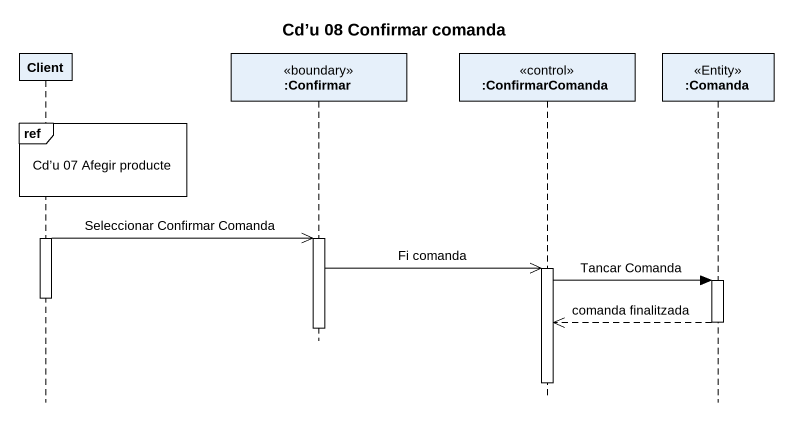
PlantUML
@startuml
title Cd’u 08 Confirmar comanda
hide footbox
participant Client
participant ":Confirmar" as Confirmar <<boundary>>
participant ":ConfirmarComanda" as ConfirmarComanda <<control>>
participant ":Comanda" as Comanda <<Entity>>

ref over Client : Cd’u 07 Afegir producte
activate Client
Client ->> Confirmar : Seleccionar Confirmar Comanda
activate Confirmar
Confirmar ->> ConfirmarComanda : Fi comanda
activate ConfirmarComanda
ConfirmarComanda -> Comanda : Tancar Comanda
activate Comanda
deactivate Client
Comanda -->> ConfirmarComanda : comanda finalitzada
deactivate Comanda
deactivate Confirmar
deactivate ConfirmarComanda
@enduml
